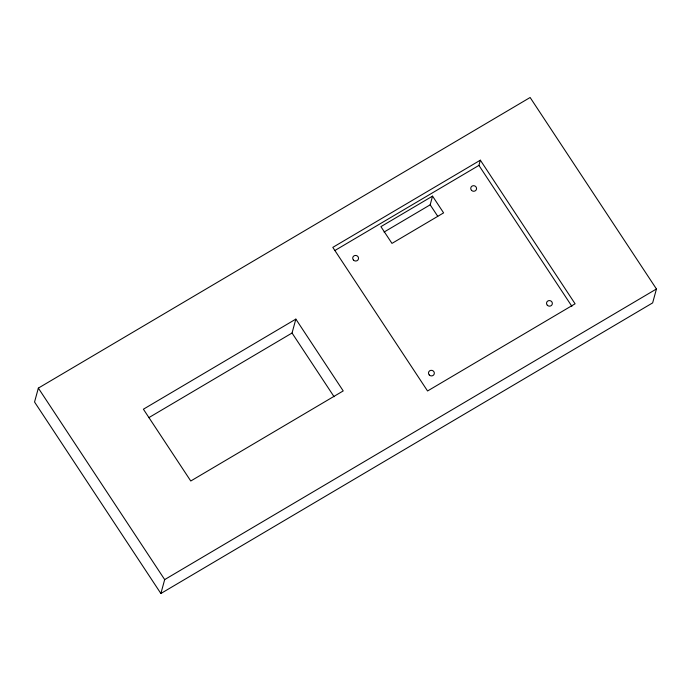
<?xml version="1.0" encoding="UTF-8"?>
<svg xmlns="http://www.w3.org/2000/svg" width="691" height="691" viewBox="0 0 691 691"><rect width="100%" height="100%" fill="white"/><g stroke="black" fill="none" stroke-linecap="round" stroke-linejoin="round"><path stroke-width="1.04" d="M38.35 388.109L34.55 402.015L160.873 593.5L652.649 302.891L656.45 288.985L530.127 97.5L38.35 388.109L164.683 579.594L160.873 593.5M148.833 417.649L292.043 333.019L295.852 319.112L343.22 390.916L190.768 481.005L143.4 409.202L295.852 319.112M384.066 232.064L430.173 204.821L432.549 196.123L443.605 212.88L391.97 243.396L380.914 226.639L432.549 196.123M335.1 250.384L478.923 165.399L480.349 160.182L575.093 303.798L427.556 390.976L332.812 247.369L480.349 160.182M164.683 579.594L656.45 288.985M478.923 165.399L571.889 306.32M430.173 204.821L437.74 216.283M292.043 333.019L334.09 396.746M471.53 190.353A2.928 2.79 15.3 0 0 476.445 189.334A2.928 2.79 15.3 0 0 472.955 185.741A2.928 2.79 15.3 0 0 471.53 190.353M547.324 305.249A2.928 2.79 15.3 0 0 552.239 304.221A2.928 2.79 15.3 0 0 548.749 300.628A2.928 2.79 15.3 0 0 547.324 305.249M429.292 374.997A2.928 2.79 15.3 0 0 434.216 373.969A2.928 2.79 15.3 0 0 430.726 370.376A2.928 2.79 15.3 0 0 429.292 374.997M353.498 260.101A2.928 2.79 15.3 0 0 358.422 259.082A2.928 2.79 15.3 0 0 354.932 255.489A2.928 2.79 15.3 0 0 353.498 260.101"/></g></svg>
